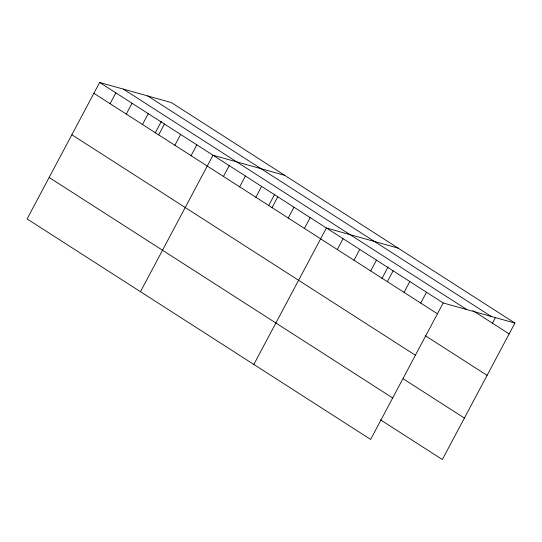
<?xml version="1.0" encoding="UTF-8"?>
<svg xmlns="http://www.w3.org/2000/svg" width="542" height="542" viewBox="0 0 542 542"><rect width="100%" height="100%" fill="white"/><g stroke="black" fill="none" stroke-linecap="round" stroke-linejoin="round"><path stroke-width="0.81" d="M514.9 323.073L171.36 102.58L99.653 82.465L27.1 218.927L370.64 439.42L443.193 302.964L514.9 323.073L442.347 459.535L380.464 419.82M110.094 103.691L115.852 92.865M126.293 114.084L132.045 103.258M142.485 124.484L148.244 113.651M155.161 133.047L161.353 121.408M158.677 134.877L164.436 124.043M174.876 145.27L180.635 134.443M191.069 155.662L196.827 144.836M140.466 291.691L213.026 155.229L284.733 175.344M223.46 176.455L229.219 165.628M239.659 186.848L245.418 176.021M255.851 197.241L261.61 186.414M268.534 205.811L274.719 194.172M272.05 207.64L277.802 196.807M288.242 218.033L294.001 207.207M304.441 228.426L310.193 217.599M253.832 364.454L326.392 227.992L398.099 248.107M337.32 249.53L343.079 238.704M354.007 260.241L359.766 249.415M370.694 270.953L376.453 260.126M381.9 278.574L388.086 266.935M387.381 281.664L393.133 270.831M404.061 292.368L409.82 281.542M420.748 303.08L426.507 292.253M492.454 323.195L495.53 317.416M147.702 95.941L491.235 316.433M472.99 310.695L509.141 333.899M123.319 89.105L466.858 309.597M99.653 82.465L443.193 302.964M93.901 93.299L437.435 313.791M425.219 335.647L487.095 375.362M71.856 134.755L415.396 355.247M403.207 378.804L464.386 418.072M49.146 177.471L392.679 397.963"/></g></svg>
